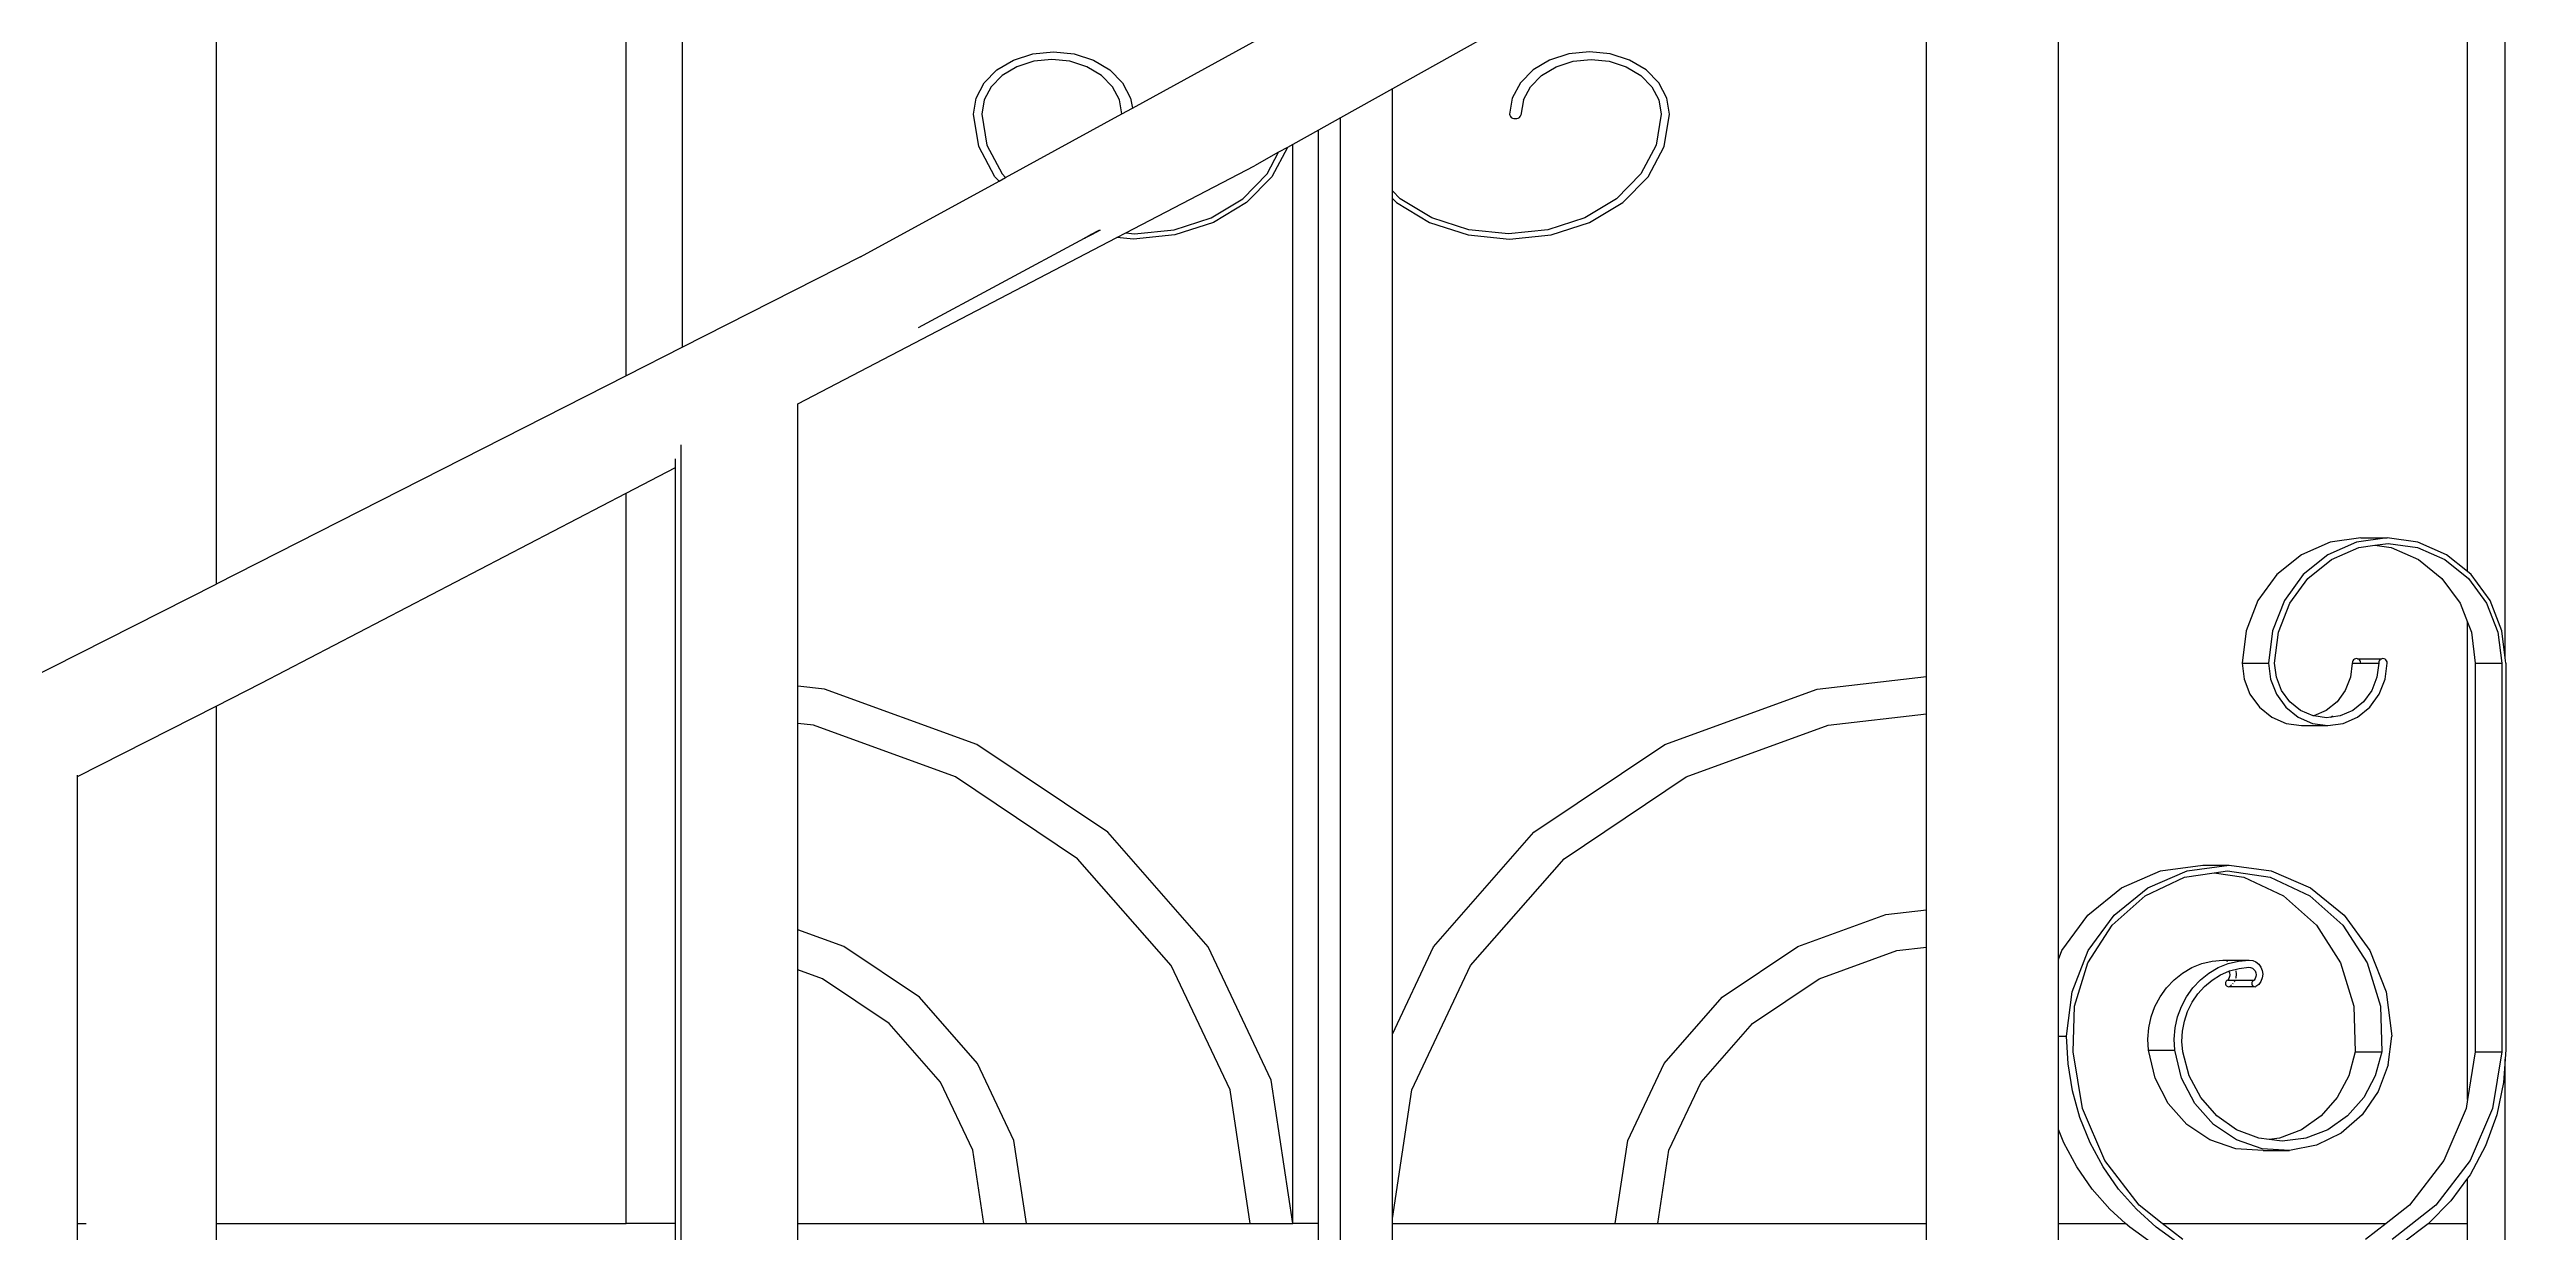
# Model space of a CAD drawing. Header units: millimetres. Extents: x 173236 to 801264, y -94969 to 615039.
# Drawn here: x 550183 to 550756, y -1719 to -1445 of the extents above; entities that cross this region are included whole.
import ezdxf

# ---------------------------------------------------------------- set-up
doc = ezdxf.new("R2010")
doc.units = ezdxf.units.MM
doc.header["$MEASUREMENT"] = 0
doc.header["$PDMODE"] = 2
for name, color, linetype in [('VOX-A-ANNO-DIMS', 160, 'Continuous'), ('VOX-A-STAIRS-STEPS', 140, 'Continuous'), ('VOX-A-WALL-PATT', 233, 'Continuous')]:
    doc.layers.add(name, color=color, linetype=linetype)
doc.styles.add('1.5 mm Rotis Annotative', font='', dxfattribs={"height": 1.5})
doc.styles.get('1.5 mm Rotis Annotative').set_extended_font_data('Rotis Sans Serif')
doc.dimstyles.new('1.5 mm Rotis Annotative', dxfattribs={"dimtxt": 1.5, "dimasz": 1, "dimexe": 1.5, "dimexo": 0, "dimgap": 1, "dimtad": 1, "dimdec": 0, "dimrnd": 5, "dimzin": 0, "dimdsep": 46, "dimtxsty": '1.5 mm Rotis Annotative', "dimblk": 'ARCHTICK', "dimcen": 0.09, "dimdle": 1, "dimadec": 0, "dimazin": 0, "dimtfac": 1, "dimtdec": 0, "dimtofl": 0, "dimtmove": 1, "dimatfit": 3, "dimfxl": 2, "dimfxlon": 1, "dimtolj": 1, "dimtzin": 0, "dimarcsym": 0})

# ---------------------------------------------------------------- blocks, each defined once
blk = doc.blocks.new('SS')
at = {"layer": 'VOX-A-WALL-PATT'}
for p, q in [((292163.27, -316.31), (292163.27, 475.35)), ((292176.01, -322.78), (292176.01, 475.35)), ((292268.76, 475.35), (292268.76, -369.88)), ((291751.09, -386.54), (291751.09, -106.28)), ((291759.62, -367.08), (291759.62, -112.16)), ((291852.14, -454.82), (291852.14, -170.85)), ((291881.99, -390.81), (291881.99, -192.52)), ((291930.71, -217.63), (292002.75, -257.86)), ((292061.55, -262.22), (292026.43, -242.99)), ((291945.36, -253.59), (291949.1, -251.35)), ((291949.1, -251.35), (291953.46, -249.93)), ((291953.69, -251.61), (291949.86, -252.85)), ((291953.46, -249.93), (291958.15, -249.45)), ((291957.79, -251.19), (291953.69, -251.61)), ((291961.9, -251.61), (291957.79, -251.19)), ((291958.15, -249.45), (291962.83, -249.93)), ((291965.72, -252.85), (291961.9, -251.61)), ((291962.83, -249.93), (291967.19, -251.35)), ((291967.19, -251.35), (291970.94, -253.59)), ((292070.36, -251.35), (292066.61, -253.59)), ((292074.72, -249.93), (292070.36, -251.35)), ((292071.83, -252.85), (292075.65, -251.61)), ((292079.4, -249.45), (292074.72, -249.93)), ((292075.65, -251.61), (292079.76, -251.19)), ((292084.09, -249.93), (292079.4, -249.45)), ((292079.76, -251.19), (292083.86, -251.61)), ((292083.86, -251.61), (292087.69, -252.85)), ((292088.45, -251.35), (292084.09, -249.93)), ((292092.19, -253.59), (292088.45, -251.35)), ((291940.68, -259.93), (291942.48, -256.52)), ((291944.06, -257.39), (291942.47, -260.38)), ((291942.48, -256.52), (291945.36, -253.59)), ((291946.58, -254.82), (291944.06, -257.39)), ((291949.86, -252.85), (291946.58, -254.82)), ((291969.01, -254.82), (291965.72, -252.85)), ((291971.53, -257.39), (291969.01, -254.82)), ((291970.94, -253.59), (291973.81, -256.52)), ((291973.11, -260.38), (291971.53, -257.39)), ((291973.81, -256.52), (291975.62, -259.93)), ((292063.74, -256.52), (292061.93, -259.93)), ((292066.61, -253.59), (292063.74, -256.52)), ((292064.44, -260.38), (292066.02, -257.39)), ((292066.02, -257.39), (292068.54, -254.82)), ((292068.54, -254.82), (292071.83, -252.85)), ((292087.69, -252.85), (292090.97, -254.82)), ((292090.97, -254.82), (292093.49, -257.39)), ((292095.07, -256.52), (292092.19, -253.59)), ((292093.49, -257.39), (292095.08, -260.38)), ((292096.88, -259.93), (292095.07, -256.52)), ((291940.06, -263.59), (291940.68, -259.93)), ((291942.47, -260.38), (291941.93, -263.59)), ((291973.11, -260.38), (291973.7, -263.85)), ((291975.62, -259.93), (291976.23, -263.59)), ((292002.75, -257.86), (292014.49, -264.41)), ((292002.75, -280.92), (292002.75, -257.86)), ((292061.93, -259.93), (292061.55, -262.22)), ((292063.91, -263.51), (292061.55, -262.22)), ((292063.91, -263.51), (292064.44, -260.38)), ((292095.08, -260.38), (292095.62, -263.59)), ((292097.49, -263.59), (292096.88, -259.93)), ((291941.29, -270.91), (291940.06, -263.59)), ((291941.93, -263.59), (291943.11, -270.59)), ((291973.82, -264.1), (291973.7, -263.85)), ((291974.03, -264.31), (291973.82, -264.1)), ((291974.3, -264.47), (291974.03, -264.31)), ((291974.61, -264.57), (291974.3, -264.47)), ((291974.94, -264.6), (291974.61, -264.57)), ((291975.28, -264.57), (291974.94, -264.6)), ((291975.59, -264.47), (291975.28, -264.57)), ((291975.86, -264.31), (291975.59, -264.47)), ((291976.06, -264.1), (291975.86, -264.31)), ((291976.19, -263.85), (291976.06, -264.1)), ((291976.23, -263.59), (291976.19, -263.85)), ((292014.49, -545.47), (292014.49, -264.41)), ((292014.49, -264.41), (292019.43, -267.17)), ((292019.43, -514.51), (292019.43, -267.17)), ((292019.43, -267.17), (292025.29, -270.44)), ((292090.21, -277.91), (292063.91, -263.51)), ((292095.62, -263.59), (292094.44, -270.59)), ((292096.26, -270.91), (292097.49, -263.59)), ((291944.91, -277.73), (291941.29, -270.91)), ((291943.11, -270.59), (291946.57, -277.12)), ((292025.29, -514.51), (292025.29, -270.44)), ((292025.29, -270.44), (292026.48, -271.11)), ((292026.48, -271.11), (292029.99, -277.73)), ((292026.48, -271.11), (292028.48, -272.22)), ((292031.07, -277.12), (292028.48, -272.22)), ((292028.48, -272.22), (292033.95, -275.28)), ((292094.44, -270.59), (292090.98, -277.12)), ((292092.65, -277.73), (292096.26, -270.91)), ((291950.65, -283.59), (291944.91, -277.73)), ((291946.57, -277.12), (291952.06, -282.72)), ((292029.99, -277.73), (292035.74, -283.59)), ((292036.57, -282.72), (292031.07, -277.12)), ((292063.02, -290.43), (292033.95, -275.28)), ((292090.98, -277.12), (292090.21, -277.91)), ((292091.68, -278.72), (292090.21, -277.91)), ((292091.68, -278.72), (292092.65, -277.73)), ((292123.02, -295.87), (292091.68, -278.72)), ((291958.15, -288.09), (291950.65, -283.59)), ((291952.06, -282.72), (291959.23, -287.02)), ((291993.82, -287.02), (292000.98, -282.72)), ((292001.81, -283.59), (291994.32, -288.09)), ((292000.98, -282.72), (292002.75, -280.92)), ((292002.75, -282.64), (292001.81, -283.59)), ((292002.75, -282.64), (292002.75, -280.92)), ((292002.75, -471.68), (292002.75, -282.64)), ((292035.74, -283.59), (292043.23, -288.09)), ((292043.73, -287.02), (292036.57, -282.72)), ((291966.87, -290.91), (291958.15, -288.09)), ((291959.23, -287.02), (291967.57, -289.72)), ((291976.23, -291.88), (291966.87, -290.91)), ((291967.57, -289.72), (291976.52, -290.64)), ((291985.6, -290.91), (291976.23, -291.88)), ((291976.52, -290.64), (291985.48, -289.72)), ((291985.48, -289.72), (291993.82, -287.02)), ((291994.32, -288.09), (291985.6, -290.91)), ((292043.23, -288.09), (292051.95, -290.91)), ((292052.07, -289.72), (292043.73, -287.02)), ((292051.95, -290.91), (292061.32, -291.88)), ((292061.03, -290.64), (292052.07, -289.72)), ((292063.02, -290.43), (292061.03, -290.64)), ((292065.05, -291.49), (292063.02, -290.43)), ((292069.03, -289.82), (292068.82, -289.84)), ((292068.82, -289.84), (292070.76, -290.88)), ((292070.92, -290.83), (292069.03, -289.82)), ((292070.76, -290.88), (292070.92, -290.83)), ((292070.76, -290.88), (292071.22, -291.13)), ((292072.4, -291.63), (292070.92, -290.83)), ((292071.22, -291.13), (292072.4, -291.63)), ((292061.32, -291.88), (292065.05, -291.49)), ((292137.18, -329.09), (292065.05, -291.49)), ((292109.92, -311.86), (292072.4, -291.63)), ((292123.02, -295.87), (292163.27, -316.31)), ((292163.27, -316.31), (292176.01, -322.78)), ((292176.01, -322.78), (292268.76, -369.88)), ((292137.18, -392.96), (292137.18, -329.09)), ((292163.61, -1318.07), (292163.61, -338.38)), ((292164.83, -341.71), (292164.83, -341.59)), ((292164.83, -343.5), (292164.83, -341.71)), ((292176.01, -349.32), (292164.83, -343.5)), ((292164.83, -514.51), (292164.83, -343.5)), ((292176.01, -514.51), (292176.01, -349.32)), ((292258.54, -392.34), (292176.01, -349.32)), ((291759.62, -367.08), (291764.36, -363.25)), ((291764.36, -363.25), (291770.83, -360.43)), ((291770.92, -361.62), (291764.73, -364.32)), ((291776.9, -361.62), (291770.7, -364.32)), ((291770.83, -360.43), (291777.78, -359.46)), ((291777.57, -360.7), (291770.92, -361.62)), ((291780.55, -361.11), (291776.9, -361.62)), ((291780.55, -361.11), (291777.57, -360.7)), ((291777.78, -359.46), (291784.73, -360.43)), ((291783.76, -359.46), (291777.78, -359.46)), ((291784.21, -361.62), (291780.55, -361.11)), ((291783.76, -359.46), (291790.71, -360.43)), ((291790.4, -364.32), (291784.21, -361.62)), ((291784.73, -360.43), (291791.21, -363.25)), ((291790.71, -360.43), (291797.18, -363.25)), ((291791.21, -363.25), (291796.77, -367.75)), ((291797.18, -363.25), (291802.74, -367.75)), ((291754.53, -373.6), (291758.8, -367.75)), ((291759.41, -368.62), (291755.33, -374.22)), ((291758.8, -367.75), (291759.62, -367.08)), ((291764.73, -364.32), (291759.41, -368.62)), ((291765.39, -368.62), (291761.31, -374.22)), ((291770.7, -364.32), (291765.39, -368.62)), ((291795.72, -368.62), (291790.4, -364.32)), ((291799.8, -374.22), (291795.72, -368.62)), ((291796.77, -367.75), (291801.04, -373.6)), ((291802.74, -367.75), (291807.01, -373.6)), ((291751.85, -380.43), (291754.53, -373.6)), ((291755.33, -374.22), (291752.77, -380.75)), ((291761.31, -374.22), (291759.62, -378.51)), ((291802.37, -380.75), (291799.8, -374.22)), ((291801.04, -373.6), (291803.72, -380.43)), ((291807.01, -373.6), (291809.69, -380.43)), ((292457.42, -465.55), (292268.76, -369.88)), ((291751.09, -386.54), (291751.85, -380.43)), ((291752.77, -380.75), (291751.89, -387.75)), ((291758.74, -380.75), (291757.87, -387.75)), ((291759.62, -378.51), (291758.74, -380.75)), ((291759.62, -486.51), (291759.62, -378.51)), ((291803.24, -387.75), (291802.37, -380.75)), ((291803.72, -380.43), (291804.63, -387.75)), ((291809.69, -380.43), (291810.61, -387.75)), ((291750.93, -387.75), (291751.09, -386.54)), ((291750.93, -387.75), (291750.93, -475.17)), ((291751.89, -387.75), (291751.89, -475.69)), ((291757.87, -387.75), (291751.89, -387.75)), ((291757.87, -387.75), (291757.87, -475.69)), ((291777.78, -387.75), (291777.82, -387.49)), ((291778.24, -391.41), (291777.78, -387.75)), ((291777.82, -387.49), (291777.91, -387.24)), ((291777.91, -387.24), (291778.06, -387.03)), ((291778.06, -387.03), (291778.26, -386.87)), ((291779.58, -394.82), (291778.24, -391.41)), ((291778.26, -386.87), (291778.49, -386.77)), ((291778.49, -386.77), (291778.74, -386.74)), ((291778.74, -386.74), (291778.99, -386.77)), ((291778.99, -386.77), (291779.22, -386.87)), ((291784.47, -386.77), (291778.99, -386.77)), ((291779.22, -386.87), (291779.42, -387.03)), ((291779.42, -387.03), (291779.57, -387.24)), ((291779.57, -387.24), (291779.67, -387.49)), ((291779.67, -387.49), (291779.7, -387.75)), ((291779.7, -387.75), (291780.1, -390.96)), ((291783.76, -387.75), (291779.7, -387.75)), ((291780.1, -390.96), (291781.28, -393.95)), ((291783.76, -387.75), (291783.79, -387.49)), ((291785.67, -387.75), (291783.76, -387.75)), ((291783.79, -387.49), (291783.89, -387.24)), ((291783.89, -387.24), (291784.04, -387.03)), ((291784.04, -387.03), (291784.24, -386.87)), ((291784.47, -386.77), (291784.72, -386.74)), ((291784.72, -386.74), (291784.96, -386.77)), ((291784.96, -386.77), (291785.19, -386.87)), ((291785.19, -386.87), (291785.39, -387.03)), ((291785.39, -387.03), (291785.55, -387.24)), ((291785.55, -387.24), (291785.64, -387.49)), ((291785.64, -387.49), (291785.67, -387.75)), ((291785.67, -387.75), (291786.07, -390.96)), ((291786.07, -390.96), (291787.25, -393.95)), ((291801.67, -393.95), (291802.84, -390.96)), ((291804.18, -391.41), (291802.83, -394.82)), ((291802.84, -390.96), (291803.24, -387.75)), ((291804.63, -387.75), (291804.18, -391.41)), ((291810.61, -387.75), (291804.63, -387.75)), ((291810.15, -391.41), (291808.81, -394.82)), ((291810.61, -387.75), (291810.15, -391.41)), ((291906.72, -393.66), (291881.99, -390.81)), ((291881.99, -399.25), (291881.99, -390.81)), ((291781.72, -397.75), (291779.58, -394.82)), ((291781.28, -393.95), (291783.15, -396.51)), ((291783.15, -396.51), (291785.58, -398.49)), ((291787.25, -393.95), (291789.12, -396.51)), ((291789.12, -396.51), (291791.56, -398.49)), ((291797.36, -398.49), (291799.79, -396.51)), ((291799.79, -396.51), (291801.67, -393.95)), ((291802.83, -394.82), (291800.7, -397.75)), ((291808.81, -394.82), (291806.68, -397.75)), ((291941.16, -406.16), (291906.72, -393.66)), ((292096.69, -406.16), (292131.13, -393.66)), ((292131.13, -393.66), (292137.18, -392.96)), ((292137.18, -401.41), (292137.18, -392.96)), ((292268.76, -397.53), (292258.54, -392.34)), ((292300.06, -413.4), (292268.76, -397.53)), ((292268.76, -397.53), (292268.76, -514.51)), ((291784.5, -399.99), (291781.72, -397.75)), ((291787.73, -401.41), (291784.5, -399.99)), ((291785.58, -398.49), (291788.42, -399.72)), ((291791.21, -401.89), (291787.73, -401.41)), ((291788.42, -399.72), (291790.47, -399.99)), ((291790.47, -399.99), (291790.14, -399.72)), ((291790.52, -400.02), (291790.47, -399.99)), ((291790.52, -400.02), (291791.47, -400.15)), ((291794.68, -401.41), (291791.21, -401.89)), ((291797.18, -401.89), (291791.21, -401.89)), ((291791.47, -400.15), (291794.4, -399.72)), ((291791.56, -398.49), (291794.4, -399.72)), ((291794.4, -399.72), (291794.46, -399.73)), ((291794.46, -399.73), (291794.52, -399.72)), ((291794.52, -399.72), (291797.36, -398.49)), ((291797.92, -399.99), (291794.68, -401.41)), ((291800.66, -401.41), (291797.18, -401.89)), ((291800.7, -397.75), (291797.92, -399.99)), ((291803.9, -399.99), (291800.66, -401.41)), ((291806.68, -397.75), (291803.9, -399.99)), ((291904.23, -401.82), (291881.99, -399.25)), ((291881.99, -443.57), (291881.99, -399.25)), ((291936.34, -413.47), (291904.23, -401.82)), ((292101.51, -413.47), (292133.62, -401.82)), ((292133.62, -401.82), (292137.18, -401.41)), ((292137.18, -448.08), (292137.18, -401.41)), ((291970.73, -426.04), (291941.16, -406.16)), ((292067.12, -426.04), (292096.69, -406.16)), ((291963.92, -432.01), (291936.34, -413.47)), ((292073.93, -432.01), (292101.51, -413.47)), ((292300.06, -413.4), (292300.06, -413.13)), ((292300.06, -514.51), (292300.06, -413.4)), ((291993.43, -451.95), (291970.73, -426.04)), ((292044.42, -451.95), (292067.12, -426.04)), ((291804.01, -434.76), (291795.14, -438.63)), ((291804.21, -436.19), (291795.28, -440.39)), ((291810.19, -436.19), (291801.25, -440.39)), ((291813.53, -433.44), (291804.01, -434.76)), ((291813.9, -434.76), (291804.21, -436.19)), ((291816.89, -435.2), (291810.19, -436.19)), ((291823.04, -434.76), (291813.53, -433.44)), ((291819.5, -433.44), (291813.53, -433.44)), ((291816.89, -435.2), (291813.9, -434.76)), ((291823.59, -436.19), (291816.89, -435.2)), ((291829.02, -434.76), (291819.5, -433.44)), ((291831.91, -438.63), (291823.04, -434.76)), ((291832.52, -440.39), (291823.59, -436.19)), ((291837.88, -438.63), (291829.02, -434.76)), ((291985.08, -456.17), (291963.92, -432.01)), ((292052.77, -456.17), (292073.93, -432.01)), ((291795.14, -438.63), (291787.53, -444.78)), ((291795.28, -440.39), (291787.79, -447.03)), ((291801.25, -440.39), (291793.77, -447.03)), ((291839.52, -444.78), (291831.91, -438.63)), ((291840.01, -447.03), (291832.52, -440.39)), ((291845.5, -444.78), (291837.88, -438.63)), ((291787.53, -444.78), (291781.68, -452.8)), ((291787.79, -447.03), (291782.34, -455.58)), ((291793.77, -447.03), (291788.31, -455.58)), ((291845.37, -452.8), (291839.52, -444.78)), ((291845.47, -455.58), (291840.01, -447.03)), ((291851.34, -452.8), (291845.5, -444.78)), ((291891.13, -444.62), (291881.99, -443.57)), ((291881.99, -452.01), (291881.99, -443.57)), ((291911.05, -451.85), (291891.13, -444.62)), ((292126.8, -451.85), (292137.18, -448.08)), ((292137.18, -457.14), (292137.18, -448.08)), ((291781.68, -452.8), (291778.01, -462.14)), ((291849.04, -462.14), (291845.37, -452.8)), ((291852.14, -454.82), (291851.34, -452.8)), ((291888.64, -452.78), (291881.99, -452.01)), ((291881.99, -514.51), (291881.99, -452.01)), ((291906.23, -459.16), (291888.64, -452.78)), ((291928.15, -463.35), (291911.05, -451.85)), ((292002.75, -471.68), (291993.43, -451.95)), ((292030.16, -482.13), (292044.42, -451.95)), ((292109.7, -463.35), (292126.8, -451.85)), ((291782.34, -455.58), (291779.33, -465.39)), ((291788.31, -455.58), (291785.31, -465.39)), ((291806.04, -457.33), (291805.94, -458.16)), ((291805.94, -458.16), (291806.04, -458.99)), ((291806.35, -456.55), (291806.04, -457.33)), ((291806.04, -458.99), (291806.35, -459.77)), ((291806.83, -455.88), (291806.35, -456.55)), ((291807.47, -455.37), (291806.83, -455.88)), ((291807.48, -457.8), (291807.41, -458.25)), ((291807.41, -458.25), (291807.46, -458.69)), ((291807.46, -458.69), (291807.61, -459.11)), ((291808.2, -455.05), (291807.47, -455.37)), ((291807.66, -457.39), (291807.48, -457.8)), ((291807.61, -459.11), (291807.86, -459.47)), ((291807.93, -457.05), (291807.66, -457.39)), ((291808.27, -456.78), (291807.93, -457.05)), ((291808.99, -454.94), (291808.2, -455.05)), ((291808.67, -456.63), (291808.27, -456.78)), ((291809.09, -456.58), (291808.67, -456.63)), ((291814.97, -454.94), (291808.99, -454.94)), ((291811.39, -455.16), (291808.99, -454.94)), ((291811.29, -456.83), (291809.09, -456.58)), ((291813.43, -457.41), (291811.29, -456.83)), ((291813.74, -455.74), (291811.39, -455.16)), ((291812.01, -457.39), (291811.91, -458.16)), ((291811.91, -458.16), (291812.01, -458.99)), ((291812.01, -458.99), (291812.06, -459.11)), ((291813.46, -457.8), (291813.39, -458.25)), ((291813.39, -458.25), (291813.43, -458.69)), ((291813.6, -457.48), (291813.43, -457.41)), ((291813.43, -458.69), (291813.58, -459.11)), ((291813.6, -457.48), (291813.46, -457.8)), ((291813.58, -459.11), (291813.83, -459.47)), ((291815.47, -458.29), (291813.6, -457.48)), ((291815.98, -456.65), (291813.74, -455.74)), ((291814.18, -455.05), (291813.91, -455.16)), ((291814.97, -454.94), (291814.18, -455.05)), ((291817.37, -455.16), (291814.97, -454.94)), ((291817.38, -459.47), (291815.47, -458.29)), ((291818.08, -457.88), (291815.98, -456.65)), ((291819.71, -455.74), (291817.37, -455.16)), ((291820, -459.41), (291818.08, -457.88)), ((291821.96, -456.65), (291819.71, -455.74)), ((291824.06, -457.88), (291821.96, -456.65)), ((291825.98, -459.41), (291824.06, -457.88)), ((291848.47, -465.39), (291845.47, -455.58)), ((291852.14, -472.17), (291852.14, -454.82)), ((291921.34, -469.32), (291906.23, -459.16)), ((291998.38, -484.31), (291985.08, -456.17)), ((292039.46, -484.31), (292052.77, -456.17)), ((292116.51, -469.32), (292131.62, -459.16)), ((292131.62, -459.16), (292137.18, -457.14)), ((292137.18, -514.51), (292137.18, -457.14)), ((291778.01, -462.14), (291776.76, -472.17)), ((291806.35, -459.77), (291806.83, -460.44)), ((291806.83, -460.44), (291807.47, -460.95)), ((291807.65, -460.98), (291807.47, -460.95)), ((291807.85, -460.95), (291807.65, -460.98)), ((291808.02, -460.88), (291807.85, -460.95)), ((291813.44, -460.95), (291807.85, -460.95)), ((291807.86, -459.47), (291808.03, -459.55)), ((291813.83, -459.47), (291807.86, -459.47)), ((291808.17, -460.76), (291808.02, -460.88)), ((291808.03, -459.55), (291808.18, -459.68)), ((291808.29, -460.6), (291808.17, -460.76)), ((291808.18, -459.68), (291808.29, -459.84)), ((291808.29, -459.84), (291808.36, -460.02)), ((291808.36, -460.42), (291808.29, -460.6)), ((291808.36, -460.02), (291808.39, -460.22)), ((291808.39, -460.22), (291808.36, -460.42)), ((291812.23, -459.55), (291812.32, -459.77)), ((291812.32, -459.77), (291812.37, -459.84)), ((291812.65, -460.22), (291812.79, -460.42)), ((291813.01, -460.6), (291813.2, -460.76)), ((291813.35, -460.88), (291813.44, -460.95)), ((291813.63, -460.98), (291813.44, -460.95)), ((291813.82, -460.95), (291813.63, -460.98)), ((291813.99, -460.88), (291813.82, -460.95)), ((291813.83, -459.47), (291814.01, -459.55)), ((291814.14, -460.76), (291813.99, -460.88)), ((291814.01, -459.55), (291814.16, -459.68)), ((291814.26, -460.6), (291814.14, -460.76)), ((291814.16, -459.68), (291814.27, -459.84)), ((291814.34, -460.42), (291814.26, -460.6)), ((291814.27, -459.84), (291814.34, -460.02)), ((291814.34, -460.02), (291814.36, -460.22)), ((291814.36, -460.22), (291814.34, -460.42)), ((291819.11, -460.92), (291817.38, -459.47)), ((291820.63, -462.6), (291819.11, -460.92)), ((291821.7, -461.21), (291820, -459.41)), ((291821.9, -464.5), (291820.63, -462.6)), ((291823.15, -463.23), (291821.7, -461.21)), ((291822.92, -466.57), (291821.9, -464.5)), ((291824.31, -465.45), (291823.15, -463.23)), ((291827.68, -461.21), (291825.98, -459.41)), ((291829.12, -463.23), (291827.68, -461.21)), ((291830.29, -465.45), (291829.12, -463.23)), ((291850.29, -472.17), (291849.04, -462.14)), ((291941.28, -478.33), (291928.15, -463.35)), ((292096.57, -478.33), (292109.7, -463.35)), ((291779.33, -465.39), (291779.02, -475.69)), ((291785.31, -465.39), (291784.99, -475.69)), ((291823.65, -468.77), (291822.92, -466.57)), ((291824.07, -471.05), (291823.65, -468.77)), ((291825.17, -467.82), (291824.31, -465.45)), ((291825.71, -470.29), (291825.17, -467.82)), ((291825.92, -472.82), (291825.71, -470.29)), ((291831.15, -467.82), (291830.29, -465.45)), ((291831.69, -470.29), (291831.15, -467.82)), ((291831.89, -472.82), (291831.69, -470.29)), ((291848.78, -475.69), (291848.47, -465.39)), ((291932.93, -482.55), (291921.34, -469.32)), ((292104.92, -482.55), (292116.51, -469.32)), ((291750.93, -475.17), (291751.09, -477.34)), ((291751.89, -475.69), (291753.97, -488.49)), ((291757.87, -475.69), (291751.89, -475.69)), ((291757.87, -475.69), (291759.62, -486.51)), ((291777.53, -478.62), (291776.76, -472.17)), ((291784.99, -475.69), (291779.02, -475.69)), ((291779.02, -475.69), (291780.47, -481.12)), ((291784.99, -475.69), (291786.45, -481.12)), ((291822.55, -481.12), (291824, -475.69)), ((291824, -475.69), (291824.2, -473.37)), ((291824.2, -473.37), (291824.07, -471.05)), ((291824.27, -481.65), (291825.79, -475.35)), ((291825.79, -475.35), (291825.92, -472.82)), ((291831.77, -475.35), (291825.79, -475.35)), ((291830.24, -481.65), (291831.77, -475.35)), ((291831.77, -475.35), (291831.89, -472.82)), ((291846.71, -488.49), (291848.78, -475.69)), ((291849.95, -478.4), (291850.29, -472.17)), ((291852.14, -472.17), (291850.29, -472.17)), ((291852.14, -493.26), (291852.14, -472.17)), ((292002.75, -513.37), (292002.75, -471.68)), ((291751.09, -573.76), (291751.09, -477.34)), ((291751.09, -477.34), (291751.45, -482.64)), ((291777.53, -478.62), (291779.81, -484.67)), ((291780.47, -481.12), (291783.09, -486.04)), ((291786.45, -481.12), (291789.06, -486.04)), ((291819.94, -486.04), (291822.55, -481.12)), ((291821.31, -487.36), (291824.27, -481.65)), ((291827.28, -487.36), (291830.24, -481.65)), ((291848.94, -484.55), (291849.95, -478.4)), ((291949.53, -495.78), (291941.28, -478.33)), ((292088.32, -495.78), (292096.57, -478.33)), ((291751.45, -482.64), (291753, -489.96)), ((291759.62, -486.51), (291759.94, -488.49)), ((291779.81, -484.67), (291783.44, -489.93)), ((291783.09, -486.04), (291786.72, -490.18)), ((291789.06, -486.04), (291792.69, -490.18)), ((291816.3, -490.18), (291819.94, -486.04)), ((291847.26, -490.53), (291848.94, -484.55)), ((291940.22, -497.97), (291932.93, -482.55)), ((292002.75, -513.37), (291998.38, -484.31)), ((292025.29, -514.51), (292030.16, -482.13)), ((292034.93, -514.51), (292039.46, -484.31)), ((292097.63, -497.97), (292104.92, -482.55)), ((291753, -489.96), (291755.55, -496.96)), ((291753.97, -488.49), (291759.04, -500.32)), ((291759.94, -488.49), (291765.01, -500.32)), ((291783.44, -489.93), (291788.2, -494.07)), ((291786.72, -490.18), (291791.17, -493.32)), ((291792.69, -490.18), (291797.15, -493.32)), ((291811.85, -493.32), (291816.3, -490.18)), ((291811.88, -495.61), (291817.09, -492.11)), ((291817.09, -492.11), (291821.31, -487.36)), ((291817.86, -495.61), (291823.07, -492.11)), ((291823.07, -492.11), (291827.28, -487.36)), ((291841.64, -500.32), (291846.71, -488.49)), ((291844.94, -496.28), (291847.26, -490.53)), ((291755.55, -496.96), (291759.04, -503.5)), ((291788.2, -494.07), (291793.79, -496.83)), ((291791.17, -493.32), (291796.19, -495.27)), ((291793.79, -496.83), (291799.85, -498.04)), ((291796.19, -495.27), (291796.74, -495.34)), ((291796.6, -495.27), (291796.74, -495.34)), ((291796.74, -495.34), (291801.51, -495.93)), ((291797.15, -493.32), (291802.17, -495.27)), ((291799.85, -498.04), (291806.02, -497.62)), ((291805.83, -498.04), (291799.85, -498.04)), ((291801.51, -495.93), (291804.5, -495.56)), ((291802.17, -495.27), (291804.5, -495.56)), ((291804.5, -495.56), (291806.83, -495.27)), ((291805.83, -498.04), (291811.99, -497.62)), ((291806.02, -497.62), (291811.88, -495.61)), ((291806.83, -495.27), (291811.85, -493.32)), ((291811.99, -497.62), (291817.86, -495.61)), ((291842.02, -501.7), (291844.94, -496.28)), ((291847.99, -501.7), (291850.92, -496.28)), ((291850.92, -496.28), (291852.14, -493.26)), ((291852.14, -514.51), (291852.14, -493.26)), ((291942.7, -514.51), (291940.22, -497.97)), ((291952.34, -514.51), (291949.53, -495.78)), ((292085.51, -514.51), (292088.32, -495.78)), ((292095.14, -514.51), (292097.63, -497.97)), ((291759.04, -500.32), (291766.77, -510.42)), ((291759.04, -503.5), (291759.62, -504.29)), ((291765.01, -500.32), (291772.75, -510.42)), ((291833.9, -510.42), (291841.64, -500.32)), ((291838.52, -506.74), (291842.02, -501.7)), ((291844.5, -506.74), (291847.99, -501.7)), ((291759.62, -504.29), (291763.39, -509.42)), ((291759.62, -514.51), (291759.62, -504.29)), ((291763.39, -509.42), (291768.41, -514.51)), ((291834.5, -511.32), (291838.52, -506.74)), ((291840.48, -511.32), (291844.5, -506.74)), ((291768.41, -514.51), (291759.62, -514.51)), ((291759.62, -525.67), (291759.62, -514.51)), ((291766.77, -510.42), (291776.68, -518.15)), ((291768.41, -514.51), (291768.52, -514.62)), ((291768.52, -514.62), (291774.32, -518.97)), ((291772.75, -510.42), (291777.99, -514.51)), ((291828.66, -514.51), (291777.99, -514.51)), ((291777.99, -514.51), (291782.65, -518.15)), ((291824, -518.15), (291828.66, -514.51)), ((291828.66, -514.51), (291833.9, -510.42)), ((291830.01, -515.39), (291834.5, -511.32)), ((291835.98, -515.39), (291836.96, -514.51)), ((291836.96, -514.51), (291840.48, -511.32)), ((291852.14, -514.51), (291836.96, -514.51)), ((291852.14, -525.67), (291852.14, -514.51)), ((291942.7, -514.51), (291881.99, -514.51)), ((291881.99, -525.67), (291881.99, -514.51)), ((291952.34, -514.51), (291942.7, -514.51)), ((292002.75, -514.51), (291952.34, -514.51)), ((292002.75, -514.51), (292002.75, -513.37)), ((292002.75, -525.67), (292002.75, -514.51)), ((292019.43, -514.51), (292025.29, -514.51)), ((292019.43, -525.67), (292019.43, -514.51)), ((292034.93, -514.51), (292025.29, -514.51)), ((292085.51, -514.51), (292034.93, -514.51)), ((292095.14, -514.51), (292085.51, -514.51)), ((292137.18, -514.51), (292095.14, -514.51)), ((292137.18, -525.67), (292137.18, -514.51)), ((292164.83, -514.51), (292176.01, -514.51)), ((292164.83, -525.67), (292164.83, -514.51)), ((292268.76, -514.51), (292176.01, -514.51)), ((292268.76, -514.51), (292268.76, -525.67)), ((292300.06, -514.51), (292298.12, -514.51)), ((292300.06, -525.67), (292300.06, -514.51)), ((291825.1, -518.89), (291830.01, -515.39)), ((291831.08, -518.89), (291835.98, -515.39))]:
    blk.add_line(p, q, dxfattribs=at)
blk = doc.blocks.new('_ArchTick')
at = {"color": 0, "linetype": 'ByBlock', "const_width": 0.15}
blk.add_lwpolyline([(-0.5, -0.5), (0.5, 0.5)], dxfattribs=at)
blk = doc.blocks.new('*D661')
at = {"layer": 'Defpoints', "color": 0, "transparency": 16777216}
for p in [(537437.71, -1723.82), (553695.97, -1723.82), (547999.44, -4473.82)]:
    blk.add_point(p, dxfattribs=at)
at = {"layer": 'VOX-A-ANNO-DIMS', "color": 0, "lineweight": -2, "transparency": 16777216}
for p, q in [((537437.71, -4573.82), (537437.71, -1623.82)), ((537637.71, -1723.82), (537287.71, -1723.82)), ((537637.71, -4473.82), (537287.71, -4473.82))]:
    blk.add_line(p, q, dxfattribs=at)
at = {"layer": 'VOX-A-ANNO-DIMS', "color": 0, "lineweight": -2, "transparency": 16777216, "xscale": 100, "yscale": 100, "zscale": 100}
for p, rotation in [((537437.71, -1723.82), 90), ((537437.71, -4473.82), 270)]:
    blk.add_blockref('_ArchTick', p, dxfattribs=dict(at, rotation=rotation))
at = {"layer": 'VOX-A-ANNO-DIMS', "color": 0, "transparency": 16777216, "insert": (537261.51, -3098.82), "char_height": 150, "attachment_point": 5, "rotation": 90, "style": '1.5 mm Rotis Annotative'}
blk.add_mtext('\\A1;2750', dxfattribs=at)
blk = doc.blocks.new('*D663')
at = {"layer": 'Defpoints', "color": 0, "transparency": 16777216}
for p in [(537437.71, -523.82), (560519.09, -523.82), (553695.97, -1723.82)]:
    blk.add_point(p, dxfattribs=at)
at = {"layer": 'VOX-A-ANNO-DIMS', "color": 0, "lineweight": -2, "transparency": 16777216}
for p, q in [((537437.71, -1823.82), (537437.71, -423.82)), ((537637.71, -523.82), (537287.71, -523.82)), ((537637.71, -1723.82), (537287.71, -1723.82))]:
    blk.add_line(p, q, dxfattribs=at)
at = {"layer": 'VOX-A-ANNO-DIMS', "color": 0, "lineweight": -2, "transparency": 16777216, "xscale": 100, "yscale": 100, "zscale": 100}
for p, rotation in [((537437.71, -523.82), 90), ((537437.71, -1723.82), 270)]:
    blk.add_blockref('_ArchTick', p, dxfattribs=dict(at, rotation=rotation))
at = {"layer": 'VOX-A-ANNO-DIMS', "color": 0, "transparency": 16777216, "insert": (537261.51, -1123.82), "char_height": 150, "attachment_point": 5, "rotation": 90, "style": '1.5 mm Rotis Annotative'}
blk.add_mtext('\\A1;1200', dxfattribs=at)
blk = doc.blocks.new('*D665')
at = {"layer": 'Defpoints', "color": 0, "transparency": 16777216}
for p in [(641539.18, 61543.32), (642299.94, 61543.32), (642299.94, 61417.89), (536630.73, -523.82), (560469.09, -523.82), (547516.89, -20473.82)]:
    blk.add_point(p, dxfattribs=at)
at = {"layer": 'VOX-A-ANNO-DIMS', "color": 0, "lineweight": -2, "transparency": 16777216}
for p, q in [((641539.18, 61543.32), (641539.18, 61267.89)), ((642299.94, 61543.32), (642299.94, 61267.89)), ((641439.18, 61417.89), (642399.94, 61417.89)), ((536630.73, -20573.82), (536630.73, -423.82)), ((536830.73, -523.82), (536480.73, -523.82)), ((536830.73, -20473.82), (536480.73, -20473.82))]:
    blk.add_line(p, q, dxfattribs=at)
at = {"layer": 'VOX-A-ANNO-DIMS', "color": 0, "lineweight": -2, "transparency": 16777216, "xscale": 100, "yscale": 100, "zscale": 100}
for p, rotation in [((641539.18, 61417.89), 180), ((536630.73, -523.82), 90), ((536630.73, -20473.82), 270)]:
    blk.add_blockref('_ArchTick', p, dxfattribs=dict(at, rotation=rotation))
blk.add_blockref('_ArchTick', (642299.94, 61417.89), dxfattribs=at)
at = {"layer": 'VOX-A-ANNO-DIMS', "color": 0, "transparency": 16777216, "insert": (641919.56, 61594.09), "char_height": 150, "attachment_point": 5, "style": '1.5 mm Rotis Annotative'}
blk.add_mtext('\\A1;760', dxfattribs=at)
at = {"layer": 'VOX-A-ANNO-DIMS', "color": 0, "transparency": 16777216, "insert": (536454.54, -10498.82), "char_height": 150, "attachment_point": 5, "rotation": 90, "style": '1.5 mm Rotis Annotative'}
blk.add_mtext('\\A1;19950', dxfattribs=at)

msp = doc.modelspace()

# ---------------------------------------------------------------- block references
at = {"layer": 'VOX-A-STAIRS-STEPS', "xscale": -1.024232788984593, "yscale": 1.024232788984593, "zscale": 1.024232788984593}
msp.add_blockref('SS', (849572.41, -1190.1), dxfattribs=at)

# ---------------------------------------------------------------- dimensions: what is measured, and where the dimension line sits
at = {"layer": 'VOX-A-ANNO-DIMS'}
for base, p1, p2, picture, middle in [((536630.73, -523.82), (547516.89, -20473.82), (560469.09, -523.82), '*D665', (536454.54, -10498.82)), ((537437.71, -523.82), (553695.97, -1723.82), (560519.09, -523.82), '*D663', (537261.51, -1123.82)), ((537437.71, -1723.82), (547999.44, -4473.82), (553695.97, -1723.82), '*D661', (537261.51, -3098.82))]:
    dim = msp.add_linear_dim(base=base, p1=p1, p2=p2, angle=270, dimstyle='1.5 mm Rotis Annotative', dxfattribs=at)
    dim.commit()
    dim.dimension.update_dxf_attribs({"geometry": picture, "text_midpoint": middle})

doc.saveas('drawing.dxf')
